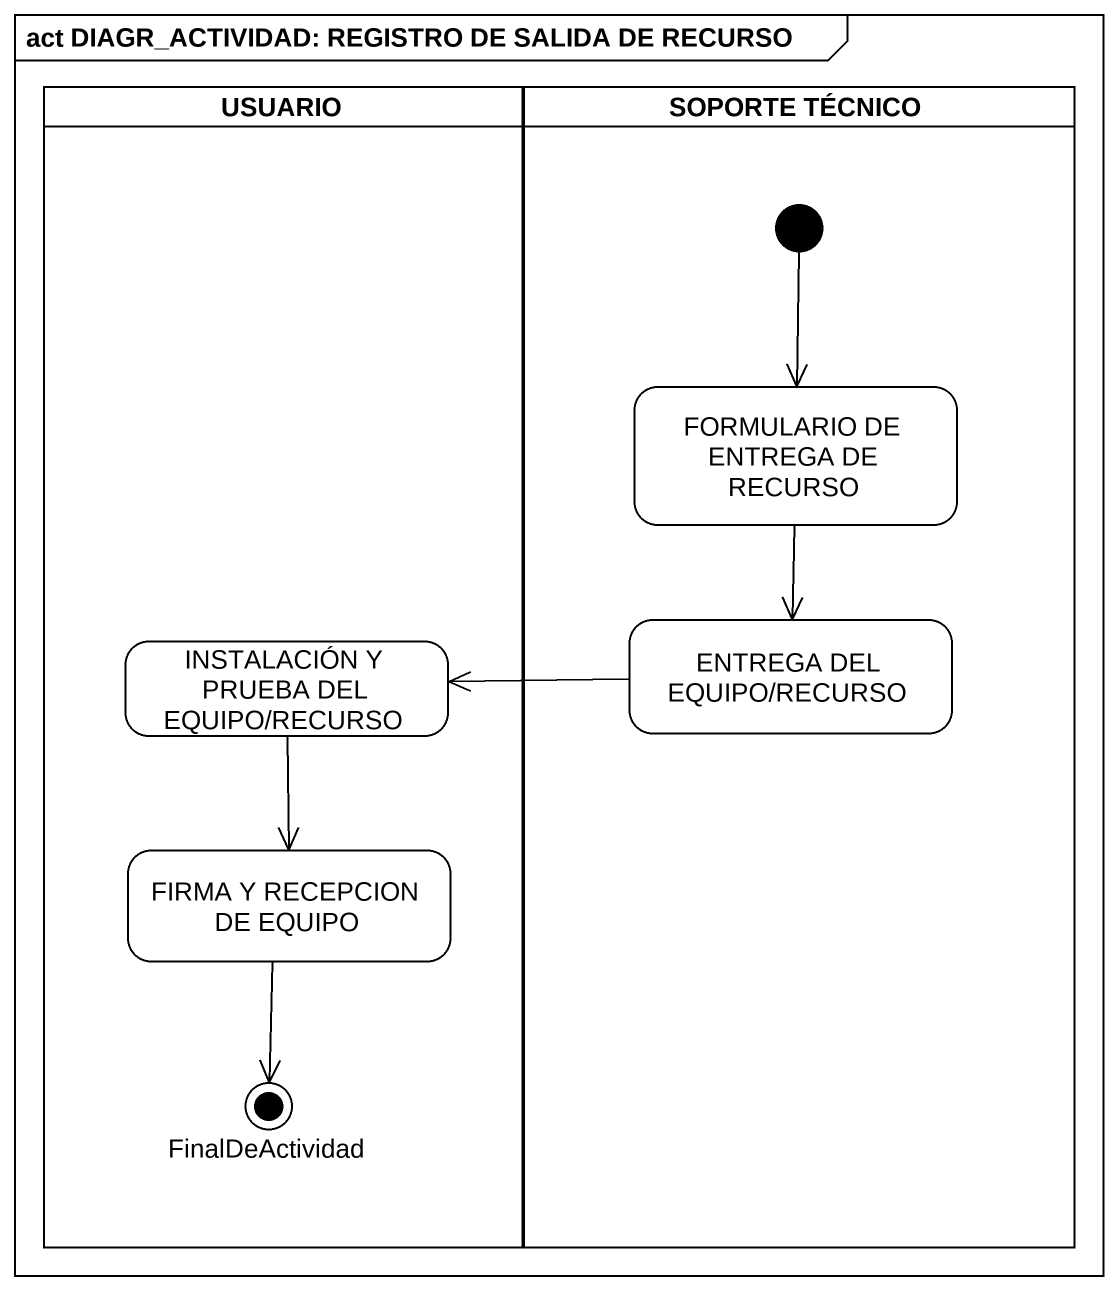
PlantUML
@startuml
mainframe act DIAGR_ACTIVIDAD: REGISTRO DE SALIDA DE RECURSO
hide empty description
state USUARIO <<partition>> {
  state "INSTALACIÓN Y PRUEBA DEL EQUIPO/RECURSO" as INSTALACIÓN_Y_PRUEBA_DEL
  state "FIRMA Y RECEPCION DE EQUIPO" as FIRMA_Y_RECEPCION_DE_EQUIPO
  state FinalDeActividad <<end>>
}
state "SOPORTE TÉCNICO" as SOPORTE_TÉCNICO <<partition>> {
  state "FORMULARIO DE ENTREGA DE RECURSO" as FORMULARIO_DE_ENTREGA_DE
  state "ENTREGA DEL EQUIPO/RECURSO" as ENTREGA_DEL_EQUIPO_RECURSO
  [*] --> FORMULARIO_DE_ENTREGA_DE
}
FORMULARIO_DE_ENTREGA_DE --> ENTREGA_DEL_EQUIPO_RECURSO
INSTALACIÓN_Y_PRUEBA_DEL --> FIRMA_Y_RECEPCION_DE_EQUIPO
ENTREGA_DEL_EQUIPO_RECURSO -left-> INSTALACIÓN_Y_PRUEBA_DEL
FIRMA_Y_RECEPCION_DE_EQUIPO --> FinalDeActividad
@enduml
